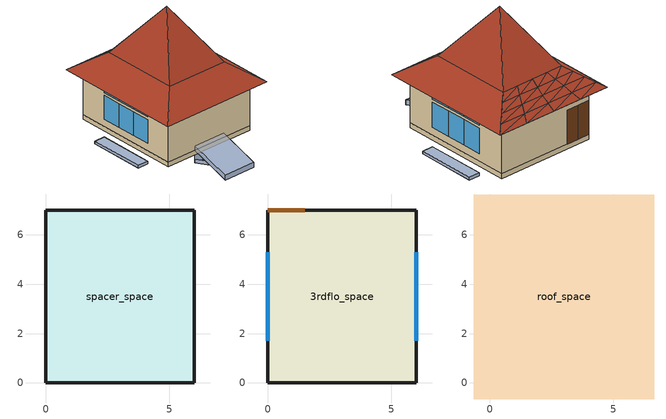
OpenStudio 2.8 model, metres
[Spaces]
spacer_space
 floor adiabatic (Interior Floor): 6,0 0,0 0,7 6,7 z6.9
 wall outside: 0,0 6,0 6,7 0,7 0,0 z6.9:7.2
3rdflo_space
 floor to spacer_space (Interior Floor): 6,0 0,0 0,7 6,7 z7.2
 wall outside: 0,0 6,0 6,7 0,7 0,0 z7.2:10.2
 window: 6,1.71 6,2.9 / 6,2.9 6,4.1 / 6,4.1 6,5.29 / 0,5.29 0,4.1 / 0,4.1 0,2.9 / 0,2.9 0,1.71 z9.33:9.5; 6,1.71 6,2.9 / 6,2.9 6,4.1 / 6,4.1 6,5.29 / 0,5.29 0,4.1 / 0,4.1 0,2.9 / 0,2.9 0,1.71 z7.65:9.15
 door (opaquedoor): 1.5,7 0.75,7 / 0.75,7 0,7 z7.2:9.2
 roof outside: 0,7 0,0 6,0 6,7 z10.2
roof_space
 floor outside: 6.65,-0.65 -0.65,-0.65 -0.65,7.65 6.65,7.62 z10
 roof outside: 3,3.5,14.43 5,1,11.2 5,6,11.2; 3,3.5,14.43 5,6,11.2 1,6,11.2; 3,3.5,14.43 1,6,11.2 1,1,11.2; 5,1,11.2 3,3.5,14.43 1,1,11.2; 1.79,6.41,10.9 0.59,6.41,10.9 1,6,11.2; 1.79,6.41,10.9 1,6,11.2 2,6,11.2; 1.59,6.82,10.6 0.17,6.83,10.6 0.59,6.41,10.9; 1.59,6.82,10.6 0.59,6.41,10.9 1.79,6.41,10.9; 1.38,7.23,10.3 -0.24,7.24,10.3 0.17,6.83,10.6; 1.38,7.23,10.3 0.17,6.83,10.6 1.59,6.82,10.6; 1.17,7.65,10 -0.65,7.65,10 -0.24,7.24,10.3; 1.17,7.65,10 -0.24,7.24,10.3 1.38,7.23,10.3; 3,6.41,10.9 1.79,6.41,10.9 2,6,11.2; 3,6.41,10.9 2,6,11.2 3,6,11.2; 3,6.82,10.6 1.59,6.82,10.6 1.79,6.41,10.9; 3,6.82,10.6 1.79,6.41,10.9 3,6.41,10.9; 3,7.23,10.3 1.38,7.23,10.3 1.59,6.82,10.6; 3,7.23,10.3 1.59,6.82,10.6 3,6.82,10.6; 3,7.64,10 1.17,7.65,10 1.38,7.23,10.3; 3,7.64,10 1.38,7.23,10.3 3,7.23,10.3; 4.21,6.41,10.9 3,6.41,10.9 3,6,11.2; 4.21,6.41,10.9 3,6,11.2 4,6,11.2; 4.41,6.81,10.6 3,6.82,10.6 3,6.41,10.9; 4.41,6.81,10.6 3,6.41,10.9 4.21,6.41,10.9; 4.62,7.22,10.3 3,7.23,10.3 3,6.82,10.6; 4.62,7.22,10.3 3,6.82,10.6 4.41,6.81,10.6; 4.83,7.63,10 3,7.64,10 3,7.23,10.3; 4.83,7.63,10 3,7.23,10.3 4.62,7.22,10.3; 5.41,6.41,10.9 4.21,6.41,10.9 4,6,11.2; 5.41,6.41,10.9 4,6,11.2 5,6,11.2; 5.83,6.81,10.6 4.41,6.81,10.6 4.21,6.41,10.9; 5.83,6.81,10.6 4.21,6.41,10.9 5.41,6.41,10.9; 6.24,7.22,10.3 4.62,7.22,10.3 4.41,6.81,10.6; 6.24,7.22,10.3 4.41,6.81,10.6 5.83,6.81,10.6; 6.65,7.62,10 4.83,7.63,10 4.62,7.22,10.3; 6.65,7.62,10 4.62,7.22,10.3 6.24,7.22,10.3; 1,1,11.2 -0.65,-0.65,10 6.65,-0.65,10 5,1,11.2; 5,1,11.2 6.65,-0.65,10 6.65,7.62,10 5,6,11.2; 1,6,11.2 -0.65,7.65,10 -0.65,-0.65,10 1,1,11.2
shading: 6.68,5.29 6,5.29 / 6,5.29 6,1.71 / 6,1.71 6.68,1.71 / 6.68,1.71 6.68,5.29 / 0,5.29 -0.68,5.29 / -0.68,5.29 -0.68,1.71 / -0.68,1.71 0,1.71 / 0,1.71 0,5.29 z6.35:6.52; 4.05,0 1.94,0 z7.2:7.5; 1.94,-2.5 4.05,-2.5 z6.4:6.7; 6.68,1.71 6,1.71 6,5.29 6.68,5.29 z6.35; 6,5.29 6,1.71 6.68,1.71 6.68,5.29 z6.52; 0,1.71 -0.68,1.71 -0.68,5.29 0,5.29 z6.35; -0.68,5.29 -0.68,1.71 0,1.71 0,5.29 z6.52; 4.05,0,7.5 4.05,-2.5,6.7 4.05,-2.5,6.4 4.05,0,7.2; 1.94,0,7.5 1.94,0,7.2 1.94,-2.5,6.4 1.94,-2.5,6.7; 1.94,0,7.5 1.94,-2.5,6.7 4.05,-2.5,6.7 4.05,0,7.5; 1.94,0,7.2 4.05,0,7.2 4.05,-2.5,6.4 1.94,-2.5,6.4; 1.94,0,6.65 1.94,0,6.4 1.94,-1.25,6.8 1.94,-0.87,6.92; 4.05,-0.87,6.92 4.05,0,6.65 4.05,0,6.4 4.05,-1.25,6.8; 1.94,0,6.9 1.94,0,6.4 2.99,0,6.4 3,0,6.9; 4.05,0,6.9 4.05,0,6.4 2.99,0,6.42 3,0,6.9
[Building]
Building 1: North Axis {deg}=0
[Site]
409079	-: Latitude {deg}=-6.204; Longitude {deg}=106.821; Time Zone {hr}=7; Elevation {m}=10; Terrain=City
[SizingPeriod:DesignDay] Barometric Pressure {Pa}=101301; Sky Clearness=0; Rain Indicator=0; Snow Indicator=0; Day of Month=21; Daylight Saving Time Indicator=0; Humidity Indicating Type=Wetbulb; Dry-Bulb Temperature Range Modifier Type=DefaultMultipliers
Name | Maximum Dry-Bulb Temperature {C} | Daily Dry-Bulb Temperature Range {deltaC} | Humidity Indicating Conditions at Maximum Dry-Bulb | Wind Speed {m/s} | Wind Direction {deg} | Month | Day Type | Solar Model Indicator | ASHRAE Taub | ASHRAE Taud
Jakarta Soekarno Hatta Ann Htg 99% Condns DB | 22.7 | 0 | 22.7 | 1.9 | 320 | 2 | WinterDesignDay | ASHRAEClearSky
Jakarta Soekarno Hatta Ann Clg 1% Condns DB=>MWB | 33.1 | 7.1 | 25.8 | 6.7 | 60 | 8 | SummerDesignDay | ASHRAETau | 0.382 | 2.521
[Material] Thermal Absorptance=0.9
Name | Roughness | Thickness {m} | Conductivity {W/m-K} | Density {kg/m3} | Specific Heat {J/kg-K} | Solar Absorptance
F16 Acoustic tile | MediumSmooth | 0.0191 | 0.06 | 368 | 590 | 0.3
M11 100mm lightweight concrete; M11 100MM LIGHTWEIGHT CONCRETE 1 | MediumRough | 0.1016 | 0.53 | 1280 | 840 | 0.5
PLASTER BOARD | MediumSmooth | 0.0095 | 0.58 | 800 | 1090 | 0.7
I02 INSULATION BOARD | MediumRough | 0.15 | 0.03 | 265 | 836 | 0.78
1/2IN GYPSUM | Smooth | 0.0127 | 0.16 | 784.9 | 830 | 0.4
[Material:AirGap]
Material Air Gap 1: Thermal Resistance {m2-K/W}=0.18
[Construction]
Interior Floor: F16 Acoustic tile, Material Air Gap 1, M11 100mm lightweight concrete
Interior Ceiling; EXTERIOR ROOF: M11 100mm lightweight concrete, Material Air Gap 1, F16 Acoustic tile
doubleglass: DOUBLE GLASS
OPTIMUM WALL CONSTRUCTION: PLASTER BOARD, M11 100MM LIGHTWEIGHT CONCRETE 1, I02 INSULATION BOARD, 1/2IN GYPSUM
opaquedoor: OPAQUE DOOR
[WindowMaterial:SimpleGlazingSystem]
Name | U-Factor {W/m2-K} | Solar Heat Gain Coefficient | Visible Transmittance
DOUBLE GLASS | 1.5 | 0.3 | 0.5
OPAQUE DOOR | 3.2 | 0.1
[DefaultConstructionSet]
Default Construction Set 1: Default Exterior Surface Constructions=Default Surface Constructions 1; Default Interior Surface Constructions=Default Surface Constructions 2; Default Ground Contact Surface Constructions=Default Surface Constructions 3; Default Exterior SubSurface Constructions=Default Sub Surface Constructions 1; Default Interior SubSurface Constructions=Default Sub Surface Constructions 2
[DefaultSurfaceConstructions]
Name | Floor Construction | Wall Construction | Roof Ceiling Construction
Default Surface Constructions 1 | Interior Floor | OPTIMUM WALL CONSTRUCTION | EXTERIOR ROOF
Default Surface Constructions 2 | Interior Floor |  | Interior Ceiling
Default Surface Constructions 3
[DefaultSubSurfaceConstructions]
Name | Fixed Window Construction
Default Sub Surface Constructions 1 | doubleglass
Default Sub Surface Constructions 2
[BuildingStory]
Name | Nominal Z Coordinate {m}
Building Story 1 | 6.9
Building Story 2 | 7.2
Building Story 3 | 10
[Space] Space Type=Office:OpenOffice:roof; Default Construction Set=Default Construction Set 1
Name | Building Story | Thermal Zone
roof_space | Building Story 3 | roof
3rdflo_space | Building Story 2 | 3rdflo
spacer_space | Building Story 1 | spacer
[SpaceType]
Office:OpenOffice:roof: Default Schedule Set=roof_DefaultScheduleSet; Design Specification Outdoor Air Object=roof_DSOA
[DefaultScheduleSet]
roof_DefaultScheduleSet: Hours of Operation Schedule=Medium Office Bldg Occ; People Activity Level Schedule=Medium Office Activity; Lighting Schedule=Office Bldg Light; Electric Equipment Schedule=Medium Office Bldg Equip; Infiltration Schedule=Medium Office Infil Quarter On
[SpaceInfiltration:DesignFlowRate]
Space Infiltration Design Flow Rate 1: Space or SpaceType=Office:OpenOffice:roof; Schedule=Medium Office Infil Quarter On; Design Flow Rate Calculation Method=Flow/Area; Flow per Space Floor Area {m3/s-m2}=0.000227
[People:Definition]
roof_PeopleDefinition: Number of People Calculation Method=People/Area; People per Space Floor Area {person/m2}=0.056511; Fraction Radiant=0.3
[People]
Office:OpenOffice:roof_PeopleObject: People Definition=roof_PeopleDefinition; Space or SpaceType=Office:OpenOffice:roof; Number of People Schedule=Medium Office Bldg Occ; Activity Level Schedule=Medium Office Activity; Multiplier=1
[Lights:Definition]
roof_LightsDefinition: Design Level Calculation Method=Watts/Area; Watts per Space Floor Area {W/m2}=11.8404
[Lights]
Office:OpenOffice:roof_LightsObject: Lights Definition=roof_LightsDefinition; Space or SpaceType=Office:OpenOffice:roof; Schedule=Office Bldg Light; Fraction Replaceable=1
[ElectricEquipment:Definition]
roof_ElectricEquipmentDefinition: Design Level Calculation Method=Watts/Area; Watts per Space Floor Area {W/m2}=7.642412
[ElectricEquipment]
roof_ElectricEquipmentObject: Electric Equipment Definition=roof_ElectricEquipmentDefinition; Space or SpaceType=Office:OpenOffice:roof; Schedule=Medium Office Bldg Equip
[DesignSpecification:OutdoorAir]
roof_DSOA: Outdoor Air Method=Sum; Outdoor Air Flow per Person {m3/s-person}=0.00236; Outdoor Air Flow per Floor Area {m3/s-m2}=0.000305
[ThermalZone] Use Ideal Air Loads=No
Name | Thermostat
roof; spacer
3rdflo | dualSetPtThermostat3rdflo
[Sizing:Zone] Zone Cooling Design Supply Air Temperature Input Method=SupplyAirTemperature; Zone Cooling Design Supply Air Temperature {C}=14; Zone Cooling Design Supply Air Temperature Difference {deltaC}=11.11; Zone Heating Design Supply Air Temperature Input Method=SupplyAirTemperature; Zone Heating Design Supply Air Temperature {C}=40; Zone Heating Design Supply Air Temperature Difference {deltaC}=11.11; Zone Cooling Design Supply Air Humidity Ratio {kg-H2O/kg-air}=0.0085; Zone Heating Design Supply Air Humidity Ratio {kg-H2O/kg-air}=0.008; Cooling Design Air Flow Method=DesignDay; Heating Design Air Flow Method=DesignDay; Account for Dedicated Outdoor Air System=No; Dedicated Outdoor Air System Control Strategy=NeutralSupplyAir; Dedicated Outdoor Air Low Setpoint Temperature for Design {C}=autosize; Dedicated Outdoor Air High Setpoint Temperature for Design {C}=autosize
roof; 3rdflo; spacer
[Zone equipment]
3rdflo: Zone HVAC Packaged Terminal Heat Pump 1
[ThermostatSetpoint:DualSetpoint]
dualSetPtThermostat3rdflo: Heating Setpoint Temperature Schedule=Medium Office HtgSetp; Cooling Setpoint Temperature Schedule=Medium Office ClgSetp
[Fan:ConstantVolume]
Fan Constant Volume 1: Availability Schedule=Always On Discrete; Pressure Rise {Pa}=300; Maximum Flow Rate {m3/s}=AutoSize
[Coil:Heating:Electric]
Coil Heating Electric 1: Availability Schedule=Always On Discrete
[Coil:Cooling:DX:SingleSpeed]
Coil Cooling DX Single Speed 1: Availability Schedule=c:\ladybug\EPCSVSchedules\SCHCOOLING AVAILABILITY.csv; Rated Total Cooling Capacity {W}=autosize; Rated Sensible Heat Ratio=autosize; Rated COP {W/W}=3; Rated Air Flow Rate {m3/s}=autosize; Rated Evaporator Fan Power Per Volume Flow Rate {W/(m3/s)}=773.3; Total Cooling Capacity Function of Temperature Curve=Curve Biquadratic 1; Total Cooling Capacity Function of Flow Fraction Curve=Curve Quadratic 1; Energy Input Ratio Function of Temperature Curve=Curve Biquadratic 2; Energy Input Ratio Function of Flow Fraction Curve=Curve Quadratic 2; Part Load Fraction Correlation Curve=Curve Quadratic 3; Condenser Type=AirCooled; Evaporative Condenser Effectiveness=0; Evaporative Condenser Air Flow Rate {m3/s}=Autosize; Evaporative Condenser Pump Rated Power Consumption {W}=Autosize; Crankcase Heater Capacity {W}=0; Maximum Outdoor Dry-Bulb Temperature for Crankcase Heater Operation {C}=0; Basin Heater Capacity {W/K}=0; Basin Heater Setpoint Temperature {C}=10
[Coil:Heating:DX:SingleSpeed]
Coil Heating DX Single Speed 1: Availability Schedule=Always On Discrete; Rated Total Heating Capacity {W}=Autosize; Rated COP {W/W}=5; Rated Air Flow Rate {m3/s}=Autosize; Rated Supply Fan Power Per Volume Flow Rate {W/(m3/s)}=773.3; Total Heating Capacity Function of Temperature Curve=Curve Cubic 1; Total Heating Capacity Function of Flow Fraction Curve=Curve Cubic 2; Energy Input Ratio Function of Temperature Curve=Curve Cubic 3; Energy Input Ratio Function of Flow Fraction Curve=Curve Quadratic 4; Part Load Fraction Correlation Curve=Curve Quadratic 5; Defrost Strategy=Resistive; Defrost Control=Timed; Defrost Time Period Fraction=0.166667; Resistive Defrost Heater Capacity {W}=2000
[ZoneHVAC:PackagedTerminalHeatPump]
Zone HVAC Packaged Terminal Heat Pump 1: Availability Schedule=Always On Discrete; Supply Air Flow Rate During Cooling Operation {m3/s}=Autosize; Supply Air Flow Rate During Heating Operation {m3/s}=Autosize; Supply Air Flow Rate When No Cooling or Heating is Needed {m3/s}=Autosize; Outdoor Air Flow Rate During Cooling Operation {m3/s}=Autosize; Outdoor Air Flow Rate During Heating Operation {m3/s}=Autosize; Outdoor Air Flow Rate When No Cooling or Heating is Needed {m3/s}=Autosize; Supply Air Fan=Fan Constant Volume 1; Heating Coil=Coil Heating DX Single Speed 1; Cooling Coil=Coil Cooling DX Single Speed 1; Supplemental Heating Coil=Coil Heating Electric 1; Maximum Supply Air Temperature from Supplemental Heater {C}=Autosize
[Schedule:Year]
Medium Office Infil Quarter On: 1, 3, Schedule:Week:Daily {10ec3e5a-5294-46cc-8ada-f12e209007b8}, 12, 31, Schedule:Week:Daily {20898e88-71dc-48a1-8bf4-30a1d78b98f6}
Office Bldg Light: 1, 3, Schedule:Week:Daily {77782ce5-1a70-49a7-b72d-db0988271982}, 12, 31, Schedule:Week:Daily {1558189b-593c-4115-b061-465417357844}
Medium Office Bldg Equip: 1, 3, Schedule:Week:Daily {6e8d415d-8fa0-48d6-ac4d-d47d8b98405b}, 12, 31, Schedule:Week:Daily {2f904850-a863-4ee8-bc0d-29bfee0f8749}
Medium Office Bldg Occ: 1, 3, Schedule:Week:Daily {cc8d6e51-368d-451a-9b6a-4139d773ba0e}, 12, 31, Schedule:Week:Daily {ff233f80-dcaf-4b18-966b-1bf7394c094d}
Medium Office Activity: 12, 31, Schedule:Week:Daily {28c29561-b365-4a14-8672-9021b01eb02f}
Medium Office HtgSetp: 1, 3, Schedule:Week:Daily {ecb93216-4e3a-48b3-b436-2bda810a97af}, 12, 31, Schedule:Week:Daily {7658c4fb-bb29-427e-bf3f-5def4335bcf1}
Medium Office ClgSetp: 1, 3, Schedule:Week:Daily {8e0b014c-04b7-4e6c-a258-14b421fd36f8}, 12, 31, Schedule:Week:Daily {edd3bcc3-8268-4813-9843-1db4b5a04d2a}
c:\ladybug\EPCSVSchedules\SCHCOOLING AVAILABILITY.csv: 1, 3, Schedule:Week:Daily {68cd1592-94e4-4683-a3b7-5db7434f37d9}, 12, 31, Schedule:Week:Daily {68cd1592-94e4-4683-a3b7-5db7434f37d9}
[Schedule:Week]
Schedule:Week:Daily {10ec3e5a-5294-46cc-8ada-f12e209007b8}: Medium Office Infil Quarter On Default Schedule, Medium Office Infil Quarter On Default Schedule, Medium Office Infil Quarter On Default Schedule, Medium Office Infil Quarter On Default Schedule, Medium Office Infil Quarter On Default Schedule, Medium Office Infil Quarter On Default Schedule, Medium Office Infil Quarter On Rule 2 Day Schedule, Medium Office Infil Quarter On Default Schedule, Medium Office Infil Quarter On Summer Design Day, Medium Office Infil Quarter On Winter Design Day, Medium Office Infil Quarter On Default Schedule, Medium Office Infil Quarter On Default Schedule
Schedule:Week:Daily {20898e88-71dc-48a1-8bf4-30a1d78b98f6}: Medium Office Infil Quarter On Rule 1 Day Schedule, Medium Office Infil Quarter On Default Schedule, Medium Office Infil Quarter On Default Schedule, Medium Office Infil Quarter On Default Schedule, Medium Office Infil Quarter On Default Schedule, Medium Office Infil Quarter On Default Schedule, Medium Office Infil Quarter On Rule 2 Day Schedule, Medium Office Infil Quarter On Default Schedule, Medium Office Infil Quarter On Summer Design Day, Medium Office Infil Quarter On Winter Design Day, Medium Office Infil Quarter On Default Schedule, Medium Office Infil Quarter On Default Schedule
Schedule:Week:Daily {77782ce5-1a70-49a7-b72d-db0988271982}: Office Bldg Light Default Schedule, Office Bldg Light Default Schedule, Office Bldg Light Default Schedule, Office Bldg Light Default Schedule, Office Bldg Light Default Schedule, Office Bldg Light Default Schedule, Office Bldg Light Rule 2 Day Schedule, Office Bldg Light Default Schedule, Office Bldg Light Summer Design Day, Office Bldg Light Winter Design Day, Office Bldg Light Default Schedule, Office Bldg Light Default Schedule
Schedule:Week:Daily {1558189b-593c-4115-b061-465417357844}: Office Bldg Light Rule 1 Day Schedule, Office Bldg Light Default Schedule, Office Bldg Light Default Schedule, Office Bldg Light Default Schedule, Office Bldg Light Default Schedule, Office Bldg Light Default Schedule, Office Bldg Light Rule 2 Day Schedule, Office Bldg Light Default Schedule, Office Bldg Light Summer Design Day, Office Bldg Light Winter Design Day, Office Bldg Light Default Schedule, Office Bldg Light Default Schedule
Schedule:Week:Daily {6e8d415d-8fa0-48d6-ac4d-d47d8b98405b}: Medium Office Bldg Equip Default Schedule, Medium Office Bldg Equip Default Schedule, Medium Office Bldg Equip Default Schedule, Medium Office Bldg Equip Default Schedule, Medium Office Bldg Equip Default Schedule, Medium Office Bldg Equip Default Schedule, Medium Office Bldg Equip Rule 2 Day Schedule, Medium Office Bldg Equip Default Schedule, Medium Office Bldg Equip Summer Design Day, Medium Office Bldg Equip Winter Design Day, Medium Office Bldg Equip Default Schedule, Medium Office Bldg Equip Default Schedule
Schedule:Week:Daily {2f904850-a863-4ee8-bc0d-29bfee0f8749}: Medium Office Bldg Equip Rule 1 Day Schedule, Medium Office Bldg Equip Default Schedule, Medium Office Bldg Equip Default Schedule, Medium Office Bldg Equip Default Schedule, Medium Office Bldg Equip Default Schedule, Medium Office Bldg Equip Default Schedule, Medium Office Bldg Equip Rule 2 Day Schedule, Medium Office Bldg Equip Default Schedule, Medium Office Bldg Equip Summer Design Day, Medium Office Bldg Equip Winter Design Day, Medium Office Bldg Equip Default Schedule, Medium Office Bldg Equip Default Schedule
Schedule:Week:Daily {cc8d6e51-368d-451a-9b6a-4139d773ba0e}: Medium Office Bldg Occ Default Schedule, Medium Office Bldg Occ Default Schedule, Medium Office Bldg Occ Default Schedule, Medium Office Bldg Occ Default Schedule, Medium Office Bldg Occ Default Schedule, Medium Office Bldg Occ Default Schedule, Medium Office Bldg Occ Rule 2 Day Schedule, Medium Office Bldg Occ Default Schedule, Medium Office Bldg Occ Summer Design Day, Medium Office Bldg Occ Winter Design Day, Medium Office Bldg Occ Default Schedule, Medium Office Bldg Occ Default Schedule
Schedule:Week:Daily {ff233f80-dcaf-4b18-966b-1bf7394c094d}: Medium Office Bldg Occ Rule 1 Day Schedule, Medium Office Bldg Occ Default Schedule, Medium Office Bldg Occ Default Schedule, Medium Office Bldg Occ Default Schedule, Medium Office Bldg Occ Default Schedule, Medium Office Bldg Occ Default Schedule, Medium Office Bldg Occ Rule 2 Day Schedule, Medium Office Bldg Occ Default Schedule, Medium Office Bldg Occ Summer Design Day, Medium Office Bldg Occ Winter Design Day, Medium Office Bldg Occ Default Schedule, Medium Office Bldg Occ Default Schedule
Schedule:Week:Daily {28c29561-b365-4a14-8672-9021b01eb02f}: Medium Office Activity Default Schedule, Medium Office Activity Default Schedule, Medium Office Activity Default Schedule, Medium Office Activity Default Schedule, Medium Office Activity Default Schedule, Medium Office Activity Default Schedule, Medium Office Activity Default Schedule, Medium Office Activity Default Schedule, Medium Office Activity Summer Design Day, Medium Office Activity Winter Design Day, Medium Office Activity Default Schedule, Medium Office Activity Default Schedule
Schedule:Week:Daily {ecb93216-4e3a-48b3-b436-2bda810a97af}: Medium Office HtgSetp Default Schedule, Medium Office HtgSetp Default Schedule, Medium Office HtgSetp Default Schedule, Medium Office HtgSetp Default Schedule, Medium Office HtgSetp Default Schedule, Medium Office HtgSetp Default Schedule, Medium Office HtgSetp Rule 2 Day Schedule, Medium Office HtgSetp Default Schedule, Medium Office HtgSetp Summer Design Day, Medium Office HtgSetp Winter Design Day, Medium Office HtgSetp Default Schedule, Medium Office HtgSetp Default Schedule
Schedule:Week:Daily {7658c4fb-bb29-427e-bf3f-5def4335bcf1}: Medium Office HtgSetp Rule 1 Day Schedule, Medium Office HtgSetp Default Schedule, Medium Office HtgSetp Default Schedule, Medium Office HtgSetp Default Schedule, Medium Office HtgSetp Default Schedule, Medium Office HtgSetp Default Schedule, Medium Office HtgSetp Rule 2 Day Schedule, Medium Office HtgSetp Default Schedule, Medium Office HtgSetp Summer Design Day, Medium Office HtgSetp Winter Design Day, Medium Office HtgSetp Default Schedule, Medium Office HtgSetp Default Schedule
Schedule:Week:Daily {8e0b014c-04b7-4e6c-a258-14b421fd36f8}: Medium Office ClgSetp Default Schedule, Medium Office ClgSetp Default Schedule, Medium Office ClgSetp Default Schedule, Medium Office ClgSetp Default Schedule, Medium Office ClgSetp Default Schedule, Medium Office ClgSetp Default Schedule, Medium Office ClgSetp Rule 2 Day Schedule, Medium Office ClgSetp Default Schedule, Medium Office ClgSetp Summer Design Day, Medium Office ClgSetp Winter Design Day, Medium Office ClgSetp Default Schedule, Medium Office ClgSetp Default Schedule
Schedule:Week:Daily {edd3bcc3-8268-4813-9843-1db4b5a04d2a}: Medium Office ClgSetp Rule 1 Day Schedule, Medium Office ClgSetp Default Schedule, Medium Office ClgSetp Default Schedule, Medium Office ClgSetp Default Schedule, Medium Office ClgSetp Default Schedule, Medium Office ClgSetp Default Schedule, Medium Office ClgSetp Rule 2 Day Schedule, Medium Office ClgSetp Default Schedule, Medium Office ClgSetp Summer Design Day, Medium Office ClgSetp Winter Design Day, Medium Office ClgSetp Default Schedule, Medium Office ClgSetp Default Schedule
Schedule:Week:Daily {68cd1592-94e4-4683-a3b7-5db7434f37d9}: Warehouse Work Eff Default Schedule, Warehouse Work Eff Default Schedule, Warehouse Work Eff Default Schedule, Warehouse Work Eff Default Schedule, Warehouse Work Eff Default Schedule, Warehouse Work Eff Default Schedule, Warehouse Work Eff Default Schedule, Warehouse Work Eff Default Schedule, Warehouse Work Eff Summer Design Day, Warehouse Work Eff Winter Design Day, Warehouse Work Eff Default Schedule, Warehouse Work Eff Default Schedule
[Schedule:Day]
Medium Office Infil Quarter On Default Schedule; Medium Office Infil Quarter On Summer Design Day: 6, 0, 1, 22, 0, 0.25, 24, 0, 1
Medium Office Infil Quarter On Rule 2 Day Schedule; Medium Office Infil Quarter On Winter Design Day: 6, 0, 1, 18, 0, 0.25, 24, 0, 1
Medium Office Infil Quarter On Rule 1 Day Schedule; Office Bldg Light Summer Design Day; Medium Office Bldg Equip Summer Design Day: 24, 0, 1
Office Bldg Light Default Schedule: 5, 0, 0.05, 7, 0, 0.1, 8, 0, 0.3, 17, 0, 0.9, 18, 0, 0.7, 20, 0, 0.5, 22, 0, 0.3, 23, 0, 0.1, 24, 0, 0.05
Office Bldg Light Rule 2 Day Schedule: 6, 0, 0.05, 8, 0, 0.1, 14, 0, 0.5, 17, 0, 0.15, 24, 0, 0.05
Office Bldg Light Winter Design Day; Medium Office Bldg Equip Winter Design Day; Medium Office Bldg Occ Winter Design Day; Medium Office Bldg Occ Rule 1 Day Schedule; Warehouse Work Eff Default Schedule; Warehouse Work Eff Summer Design Day; Warehouse Work Eff Winter Design Day: 24, 0, 0
Office Bldg Light Rule 1 Day Schedule: 24, 0, 0.05
Medium Office Bldg Equip Default Schedule: 8, 0, 0.4, 12, 0, 0.9, 13, 0, 0.8, 17, 0, 0.9, 18, 0, 0.8, 20, 0, 0.6, 22, 0, 0.5, 24, 0, 0.4
Medium Office Bldg Equip Rule 2 Day Schedule: 6, 0, 0.3, 8, 0, 0.4, 14, 0, 0.5, 17, 0, 0.35, 24, 0, 0.3
Medium Office Bldg Equip Rule 1 Day Schedule: 24, 0, 0.3
Medium Office Bldg Occ Default Schedule: 6, 0, 0, 7, 0, 0.1, 8, 0, 0.2, 12, 0, 0.95, 13, 0, 0.5, 17, 0, 0.95, 18, 0, 0.7, 20, 0, 0.4, 22, 0, 0.1, 24, 0, 0.05
Medium Office Bldg Occ Rule 2 Day Schedule: 6, 0, 0, 8, 0, 0.1, 14, 0, 0.5, 17, 0, 0.1, 24, 0, 0
Medium Office Bldg Occ Summer Design Day: 6, 0, 0, 22, 0, 1, 24, 0, 0.05
Medium Office Activity Default Schedule; Medium Office Activity Summer Design Day; Medium Office Activity Winter Design Day: 24, 0, 120
Medium Office HtgSetp Default Schedule: 6, 0, 15.6, 22, 0, 21, 24, 0, 15.6
Medium Office HtgSetp Rule 2 Day Schedule: 6, 0, 15.6, 18, 0, 21, 24, 0, 15.6
Medium Office HtgSetp Summer Design Day; Medium Office HtgSetp Rule 1 Day Schedule: 24, 0, 15.6
Medium Office HtgSetp Winter Design Day: 24, 0, 21
Medium Office ClgSetp Default Schedule; Medium Office ClgSetp Summer Design Day: 6, 0, 26.7, 22, 0, 24, 24, 0, 26.7
Medium Office ClgSetp Rule 2 Day Schedule: 6, 0, 26.7, 18, 0, 24, 24, 0, 26.7
Medium Office ClgSetp Winter Design Day; Medium Office ClgSetp Rule 1 Day Schedule: 24, 0, 26.7
[Schedule:Constant]
Always On Discrete: Value=1
[Curve:Biquadratic] Minimum Value of x=17; Maximum Value of x=22; Minimum Value of y=13; Maximum Value of y=46
Name | Coefficient1 Constant | Coefficient2 x | Coefficient3 x**2 | Coefficient4 y | Coefficient5 y**2 | Coefficient6 x*y
Curve Biquadratic 1 | 0.942588 | 0.00954335 | 0.00068377 | -0.0110427 | 5.249e-06 | -9.72e-06
Curve Biquadratic 2 | 0.342414 | 0.034885 | -0.0006237 | 0.00497722 | 0.000437951 | -0.000728028
[Curve:Quadratic]
Name | Coefficient1 Constant | Coefficient2 x | Coefficient3 x**2 | Minimum Value of x | Maximum Value of x
Curve Quadratic 1 | 0.8 | 0.2 | 0 | 0.5 | 1.5
Curve Quadratic 2 | 1.1552 | -0.1808 | 0.0256 | 0.5 | 1.5
Curve Quadratic 3 | 0.85 | 0.15 | 0 | 0 | 1
Curve Quadratic 4 | 1.3824 | -0.4336 | 0.0512 | 0 | 1
Curve Quadratic 5 | 0.75 | 0.25 | 0 | 0 | 1
[Curve:Cubic]
Name | Coefficient1 Constant | Coefficient2 x | Coefficient3 x**2 | Coefficient4 x**3 | Minimum Value of x | Maximum Value of x
Curve Cubic 1 | 0.758746 | 0.027626 | 0.000148716 | 3.4992e-06 | -20 | 20
Curve Cubic 2 | 0.84 | 0.16 | 0 | 0 | 0.5 | 1.5
Curve Cubic 3 | 1.19248 | -0.0300438 | 0.00103745 | -2.3328e-05 | -20 | 20
